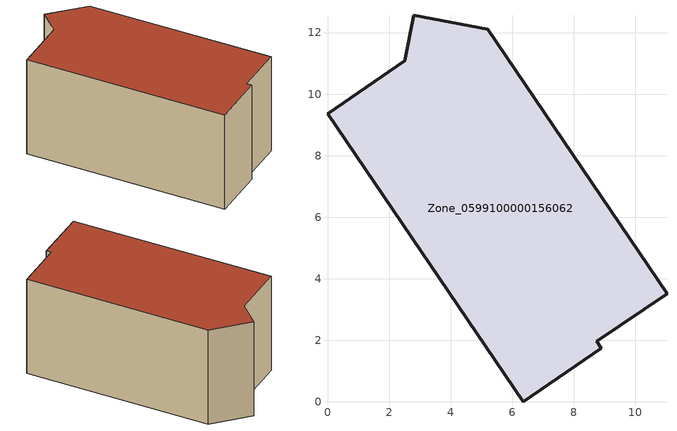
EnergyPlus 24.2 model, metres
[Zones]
Zone_0599100000156062
 floor ground (C_G): 2.81,12.56 5.21,12.11 11.04,3.51 8.76,1.96 8.91,1.73 6.36,0 0,9.36 2.52,11.09 z0
 wall outside (C_F): 8.76,1.96 11.04,3.51 5.21,12.11 2.81,12.56 2.52,11.09 0,9.36 6.36,0 8.91,1.73 8.76,1.96 z0:5.79
 roof outside (C_R): 6.36,0 8.91,1.73 8.76,1.96 11.04,3.51 5.21,12.11 2.81,12.56 2.52,11.09 0,9.36 z5.79
[BUILDING]
Pand.0599100000156062: North Axis=0; Terrain=City; Loads Convergence Tolerance Value=0.04; Temperature Convergence Tolerance Value=0.4; Solar Distribution=FullExterior; Maximum Number of Warmup Days=25; Minimum Number of Warmup Days=1
[Site:Location]
Rotterdam.The.Hague.AP_ZH_NLD Design_Conditions: Latitude=51.96; Longitude=4.45; Time Zone=1; Elevation=-4.5
[SITE:GROUNDTEMPERATURE:BUILDINGSURFACE]
18, 18, 18, 18, 18, 18, 18, 18, 18, 18, 18, 18
[MATERIAL] Thermal Absorptance=0.9; Solar Absorptance=0.7; Visible Absorptance=0.7
Name | Roughness | Thickness | Conductivity | Density | Specific Heat
G.TC.1975-1991 | MediumSmooth | 0.15 | 0.288461 | 540 | 1210
F.TC.1975-1991 | Rough | 0.3 | 0.230769 | 1920 | 840
R.TC.1975-1991 | MediumRough | 0.2 | 0.153846 | 1500 | 1000
[CONSTRUCTION]
C_G: G.TC.1975-1991
C_F: F.TC.1975-1991
C_R: R.TC.1975-1991
[ZONE]
Zone_0599100000156062: Type=1; Multiplier=1; Ceiling Height=Autocalculate; Volume=Autocalculate; Floor Area=autocalculate; Part of Total Floor Area=Yes
[ZONEINFILTRATION:DESIGNFLOWRATE]
Infil_Zone_0599100000156062: Zone or ZoneList or Space or SpaceList=Zone_0599100000156062; Schedule=AlwaysOn; Design Flow Rate Calculation Method=Flow/Area; Flow Rate per Floor Area=0.003; Constant Term Coefficient=1; Temperature Term Coefficient=0; Velocity Term Coefficient=0; Velocity Squared Term Coefficient=0
[HVACTEMPLATE:ZONE:IDEALLOADSAIRSYSTEM]
Zone_0599100000156062: Maximum Heating Supply Air Temperature=50; Minimum Cooling Supply Air Temperature=13; Maximum Heating Supply Air Humidity Ratio=0.0156; Minimum Cooling Supply Air Humidity Ratio=0.0077; Heating Limit=NoLimit; Cooling Limit=NoLimit; Dehumidification Control Type=ConstantSensibleHeatRatio; Cooling Sensible Heat Ratio=0.7; Dehumidification Setpoint=60; Humidification Control Type=None; Humidification Setpoint=30; Outdoor Air Method=None; Outdoor Air Flow Rate per Person=0.00944; Outdoor Air Flow Rate per Zone Floor Area=0; Outdoor Air Flow Rate per Zone=0; Demand Controlled Ventilation Type=None; Outdoor Air Economizer Type=NoEconomizer; Heat Recovery Type=None; Sensible Heat Recovery Effectiveness=0.7; Latent Heat Recovery Effectiveness=0.65
[ZONECONTROL:THERMOSTAT]
ThermostatControl_Zone_0599100000156062: Zone or ZoneList=Zone_0599100000156062; Control Type Schedule=DualSetpointControlType; Control 1=Thermostat_Zone_0599100000156062; Temperature Difference Between Cutout And Setpoint=0
[THERMOSTATSETPOINT:DUALSETPOINT]
Thermostat_Zone_0599100000156062: Heating Setpoint Temperature Schedule=HeatingSetpoint_Zone_0599100000156062; Cooling Setpoint Temperature Schedule=CoolingSetpoint_Zone_0599100000156062
[SCHEDULE:COMPACT]
HeatingSetpoint_Zone_0599100000156062: Through: 12/31, For: AllDays, Until: 24:00, 21
CoolingSetpoint_Zone_0599100000156062: Through: 12/31, For: AllDays, Until: 24:00, 24
DualSetpointControlType: Through: 12/31, For: AllDays, Until: 24:00, 4
AlwaysOn: Through: 12/31, For: AllDays, Until: 24:00, 1
